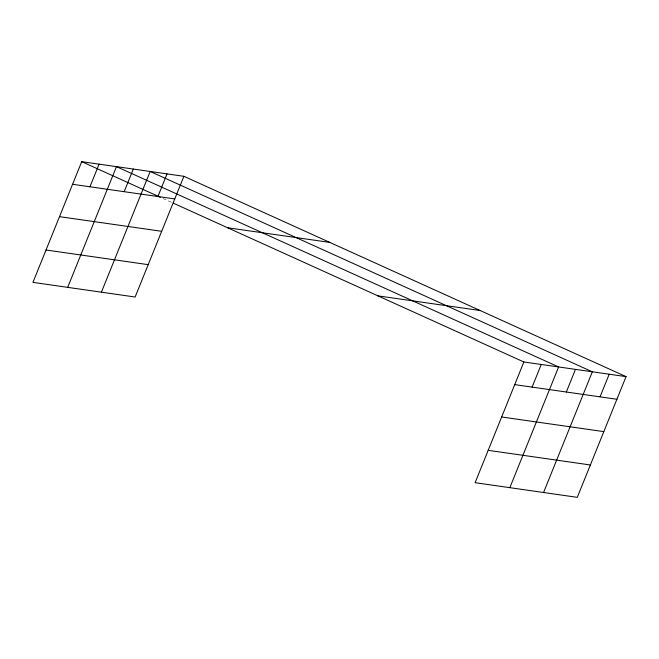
<?xml version="1.0" encoding="UTF-8"?>
<svg xmlns="http://www.w3.org/2000/svg" width="659" height="659" viewBox="0 0 659 659"><rect width="100%" height="100%" fill="white"/><g stroke="black" fill="none" stroke-linecap="round" stroke-linejoin="round"><path stroke-width="0.49" stroke-dasharray="3.29 2.47" d="M163.094 198.524L172.444 202.766"/><path stroke-width="0.99" d="M183.894 176.307L81.716 161.661L32.95 282.373L135.128 297.02L183.894 176.307L626.05 376.627L577.284 497.339L475.106 482.693L523.872 361.98L626.05 376.627M89.945 186.777L99.089 164.149M67.688 287.349L116.462 166.645L558.618 366.964L509.844 487.668M124.172 191.687L133.316 169.058M101.404 292.184L150.178 171.472L592.334 371.8L543.56 492.504M157.896 196.522L167.04 173.894M532.101 387.105L541.245 364.476M566.328 392.006L575.472 369.378M600.044 396.842L609.188 374.213M72.572 184.289L174.75 198.936M227.627 227.767L329.805 242.413M59.499 216.654L161.677 231.301M377.961 295.875L480.139 310.521M46.023 250L148.201 264.654M514.728 384.617L616.906 399.263M501.656 416.982L603.833 431.629M488.179 450.328L590.357 464.974M81.716 161.661L160.285 197.255M173.383 203.186L523.872 361.98"/></g></svg>
